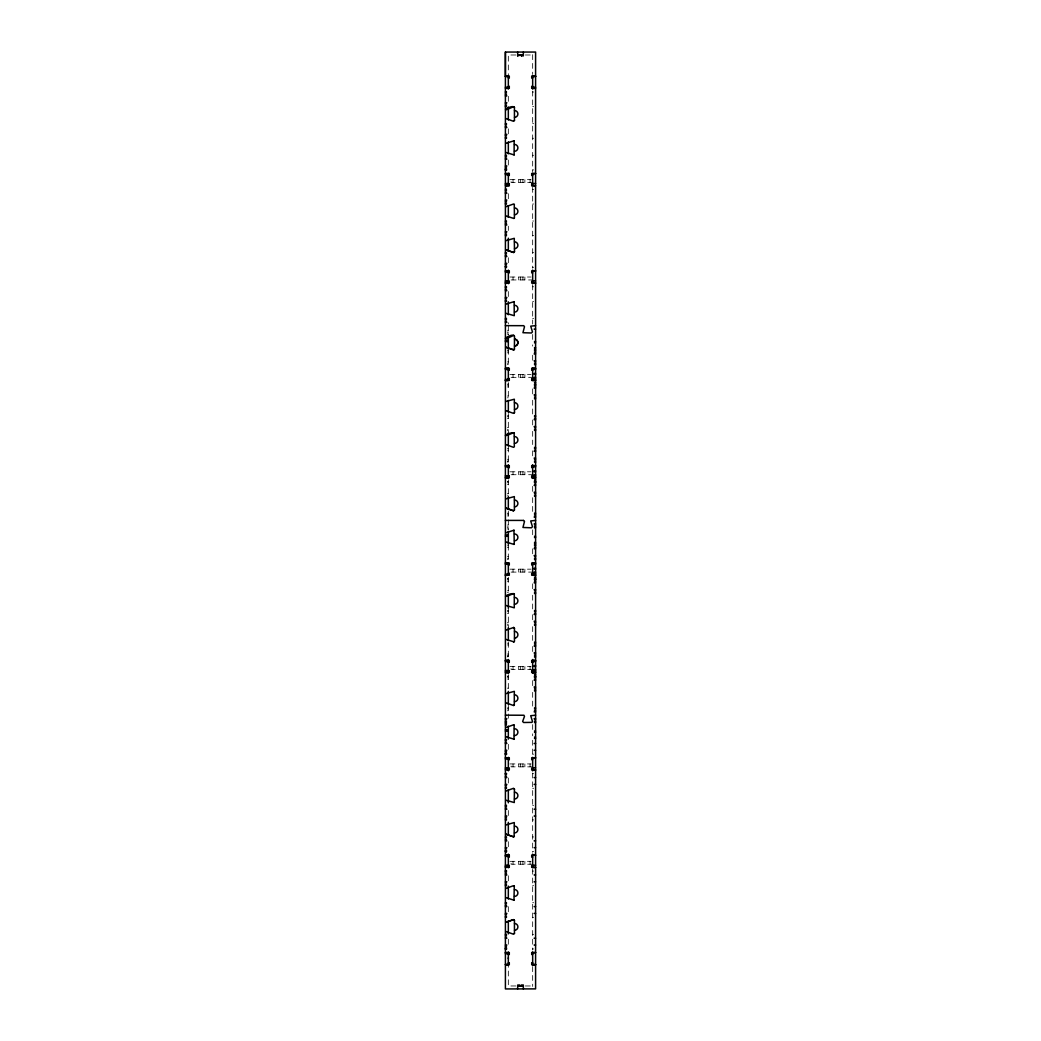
<?xml version="1.0" encoding="UTF-8"?>
<svg xmlns="http://www.w3.org/2000/svg" width="1041" height="1041" viewBox="0 0 1041 1041"><rect width="100%" height="100%" fill="white"/><g stroke="black" fill="none" stroke-linecap="round" stroke-linejoin="round"><path stroke-width="0.75" stroke-dasharray="5 3.75" d="M515.881 54.991L508.333 54.991L508.333 74.64M525.289 54.991L532.667 54.991M532.667 92.011L533.643 92.011M532.667 106.624L533.643 106.624M532.667 123.645L533.643 123.645M532.667 138.258L533.643 138.258M532.667 155.278L533.643 155.278M532.667 169.891L533.643 169.891M509.947 179.651L531.053 179.651M532.667 182.565L511.092 182.565L511.092 179.651M532.667 189.397L533.643 189.397M532.667 204.01L533.643 204.01M532.667 221.03L533.643 221.03M532.667 235.643L533.643 235.643M532.667 252.664L533.643 252.664M532.667 267.277L533.643 267.277M509.947 277.023L531.053 277.023M511.092 279.951L532.667 279.951M532.667 286.782L533.643 286.782M532.667 301.383L533.643 301.383M532.667 318.416L533.643 318.416M507.409 330.283L508.333 330.283M507.409 332.053L508.333 332.053M507.357 333.016L508.333 333.016M507.409 334.2L508.333 334.2M507.357 350.049L508.333 350.049M507.409 351.025L508.333 351.025M507.409 352.795L508.333 352.834M507.409 361.917L508.333 361.917M507.409 363.686L508.333 363.686M507.357 364.649L508.333 364.649M509.947 374.409L531.053 374.409M511.092 377.336L532.667 377.336M507.357 384.168L508.333 383.973M507.409 385.131L508.333 385.131M507.409 386.953L508.333 386.901M507.409 396.022L508.333 396.022M507.409 397.792L508.333 397.792M507.357 415.801L508.333 415.801M507.409 416.764L508.333 416.764M507.409 418.573L508.333 418.573M507.409 427.656L508.333 427.656M507.409 429.426L508.333 429.426M507.357 430.401L508.333 430.401M507.409 448.398L508.333 448.398M507.409 450.167L508.333 450.167M507.409 459.289L508.333 459.289M507.409 461.059L508.333 461.059M507.409 461.306L508.333 461.306M507.357 462.035L508.333 462.035M509.947 471.794L531.053 471.794M511.092 474.709L532.667 474.709M507.409 481.358L508.333 481.358M507.357 481.541L508.333 481.541M507.409 482.517L508.333 482.517M507.409 484.286L508.333 484.286M507.409 493.408L508.333 493.408M507.409 495.178L508.333 495.178M507.357 513.174L508.333 513.174M507.409 514.15L508.333 514.15M507.409 515.92L508.333 515.959M507.409 525.041L508.333 525.041M507.409 526.811L508.333 526.811M507.357 527.787L508.333 527.787M507.409 528.958L508.333 528.958M507.409 545.783L508.333 545.783M507.409 547.553L508.333 547.592M507.409 556.675L508.333 556.675M507.409 558.444L508.333 558.444M507.357 559.42L508.333 559.42M509.947 569.167L531.053 569.167M511.092 572.095L532.667 572.095M507.409 578.744L508.333 578.744M507.357 578.926L508.333 578.926M507.409 579.902L508.333 579.902M507.409 581.711L508.333 581.672M507.409 590.794L508.333 590.794M507.409 592.563L508.333 592.563M507.357 610.56L508.333 610.56M507.409 611.535L508.333 611.535M507.409 613.305L508.333 613.344M507.409 622.427L508.333 622.427M507.409 624.197L508.333 624.197M507.357 625.173L508.333 625.173M507.409 643.169L508.333 643.169M507.409 644.939L508.333 644.978M507.409 654.06L508.333 654.06M507.409 655.83L508.333 655.83M507.409 656.064L508.333 656.064M507.357 656.806L508.333 656.806M509.947 666.552L531.053 666.552M532.667 669.48L511.092 669.48L511.092 666.552M507.409 676.116L508.333 676.116M507.357 676.312L508.333 676.312M507.409 677.288L508.333 677.288M507.409 679.057L508.333 679.057M507.409 688.179L508.333 688.179M507.357 707.945L508.333 707.945M507.409 708.921L508.333 708.921M507.409 710.73L508.333 710.73M532.667 754.178L533.643 754.178M509.947 763.938L531.053 763.938M532.667 766.853L511.092 766.853L511.092 763.938M532.667 773.697L533.643 773.697M532.667 788.297L533.643 788.297M532.667 805.331L533.643 805.331M532.667 819.931L533.643 819.931M532.667 836.951L533.643 836.951M532.667 851.564L533.643 851.564M509.947 861.323L531.053 861.323M532.667 864.238L511.092 864.238L511.092 861.323M532.667 871.07L533.643 871.07M532.667 885.683L533.643 885.683M532.667 902.703L533.643 902.703M532.667 917.316L533.643 917.316M532.667 934.337L533.643 934.337M532.667 948.95L533.643 948.95M515.881 985.97L508.333 985.97L508.333 966.334M525.289 985.97L532.667 985.97M532.667 54.653L532.667 74.327M532.667 91.114L532.667 171.713M532.667 187.38L532.667 268.175M532.667 284.935L532.667 324.011M532.667 334.473L532.667 339.418M532.667 344.896L532.667 346.106M532.667 355.215L532.667 360.329M532.667 388.905L532.667 394.448M532.667 400.225L532.667 414.344M532.667 419.952L532.667 425.652M532.667 431.338L532.667 444.559M532.667 450.844L532.667 457.35M532.667 486.368L532.667 491.833M532.667 497.663L532.667 512.159M532.667 529.843L532.667 534.736M532.667 548.802L532.667 555.022M532.667 583.819L532.667 588.699M532.667 595.205L532.667 609.102M532.667 614.724L532.667 621.23M532.667 626.617L532.667 640.749M532.667 646.513L532.667 652.134M532.667 680.632L532.667 685.98M532.667 692.369L532.667 706.943M532.667 724.601L532.667 729.455M532.667 733.827L532.667 735.792M532.667 740.242L532.667 756.013M532.667 773.034L532.667 852.228M532.667 869.235L532.667 949.978M532.667 966.686L532.667 986.439M530.077 179.651L530.077 182.565M530.077 666.552L530.077 669.48M530.077 763.938L530.077 766.853M530.077 861.323L530.077 864.238M524.872 179.651L524.872 182.565M524.872 277.023L524.872 279.951M524.872 374.409L524.872 377.336M524.872 471.794L524.872 474.709M524.872 569.167L524.872 572.095M524.872 666.552L524.872 669.48M524.872 763.938L524.872 766.853M524.872 861.323L524.872 864.238M522.92 179.651L522.92 182.565M522.92 277.023L522.92 279.951M522.92 374.409L522.92 377.336M522.92 471.794L522.92 474.709M522.92 569.167L522.92 572.095M522.92 666.552L522.92 669.48M522.92 763.938L522.92 766.853M522.92 861.323L522.92 864.238M520.656 179.651L520.656 182.565M520.656 277.023L520.656 279.951M520.656 374.409L520.656 377.336M520.656 471.794L520.656 474.709M520.656 569.167L520.656 572.095M520.656 666.552L520.656 669.48M520.656 763.938L520.656 766.853M520.656 861.323L520.656 864.238M518.717 179.651L518.717 182.565M518.717 277.023L518.717 279.951M518.717 374.409L518.717 377.336M518.717 471.794L518.717 474.709M518.717 569.167L518.717 572.095M518.717 666.552L518.717 669.48M518.717 763.938L518.717 766.853M518.717 861.323L518.717 864.238M513.031 179.651L513.031 182.565M513.031 277.023L513.031 279.951M513.031 374.409L513.031 377.336M513.031 471.794L513.031 474.709M513.031 569.167L513.031 572.095M513.031 666.552L513.031 669.48M513.031 763.938L513.031 766.853M513.031 861.323L513.031 864.238M508.333 96.345L508.333 101.784M508.333 128.824L508.333 134.302M508.333 160.028L508.333 165.207M508.333 193.717L508.333 199.26M508.333 226.209L508.333 230.464M508.333 257.713L508.333 262.957M508.333 291.532L508.333 296.646M508.333 322.736L508.333 324.011M508.333 325.391L508.333 335.085M508.333 349.295L508.333 365.69M508.333 382.541L508.333 398.807M508.333 413.446L508.333 432.457M508.333 446.979L508.333 463.857M508.333 479.875L508.333 495.984M508.333 511.118L508.333 529.843M508.333 545.159L508.333 561.229M508.333 577.3L508.333 593.982M508.333 608.204L508.333 627.71M508.333 642.349L508.333 657.105M508.333 674.633L508.333 689.715M508.333 705.238L508.333 718.225M508.333 744.328L508.333 749.663M508.333 778.017L508.333 783.548M508.333 810.497L508.333 816.04M508.333 841.701L508.333 847.244M508.333 875.793L508.333 880.933M508.333 906.698L508.333 912.137M508.333 939.229L508.333 944.629"/><path stroke-width="1.5" d="M508.333 866.906L505.405 866.906M505.405 52.05L505.405 988.937L535.595 988.885L535.595 52.05L505.405 52.05L505.405 76.123L509.296 76.123L509.296 78.075L508.333 78.023M508.333 965.475L508.333 951.968M508.333 958.592L508.333 957.824M514.501 120.262L513.525 121.29L505.679 118.492M514.137 154.966L514.137 140.743M514.28 252.208L514.501 251.545M514.137 301.604L514.28 315.683L505.679 313.25M514.423 349.334L514.501 336.269C512.771 331.545 495.49 344.22 513.694 335.358M514.28 413.069L514.501 412.405M505.679 444.533L513.525 447.331L514.332 446.836L514.137 432.887M514.423 510.194L514.332 496.596L505.679 498.899M514.28 593.89L514.28 607.827L505.679 605.394M513.968 739.37L514.137 725.03M513.968 900.231L514.28 886.047M514.501 933.217L513.525 934.232L505.679 931.448M505.405 325.651L523.753 325.677L524.495 326.731L522.946 332.717L531.483 332.99L532.458 331.897L530.728 326.132L535.595 325.651M514.28 544.352L513.968 530.168M514.28 705.212L514.332 691.354L505.679 693.709M514.137 836.639L514.28 822.559L505.679 824.993M514.462 120.574L514.423 107.249M514.423 218.05L514.28 204.374M514.475 349.099L513.968 349.841M514.475 509.96L513.525 510.806L505.679 508.073M514.462 933.53L514.423 920.192M505.679 800.165L514.28 802.546L514.423 788.909M514.384 704.991L513.786 705.486M514.384 836.274L513.525 836.86L505.679 834.114L513.525 836.808M513.603 642.089L514.475 641.243L514.423 628.048M514.137 154.914L505.679 152.389M514.137 544.443L505.679 541.919M514.137 739.201L505.679 736.677M514.059 641.881L505.679 639.304M513.968 218.506L505.679 215.877M513.968 349.789L505.679 347.213M505.679 897.537L513.968 900.179M513.525 106.624C496.388 114.978 511.769 103.593 514.475 107.483M505.679 143.32L514.137 140.795M505.679 206.808L513.525 204.01L514.384 204.583M505.679 240.705L514.28 238.324L514.501 251.597M505.679 304.18L514.137 301.656M513.525 432.679C497.611 439.875 509.335 431.052 514.384 433.251M505.679 532.849L513.968 530.22M513.525 593.539C497.221 600.748 510.428 591.652 514.384 594.112M505.679 727.607L513.525 724.822L514.384 725.395M505.679 791.095L513.525 788.297L514.501 789.325M505.679 888.48L513.525 885.683L514.384 886.255M505.679 922.326L513.525 919.58L514.475 920.426M505.679 922.378L513.525 919.632M513.603 252.56L505.679 249.775L513.786 252.482M513.603 413.381L505.679 410.635M535.595 520.409L530.702 520.942L532.458 526.655L531.483 527.8L522.946 527.475L524.508 521.437L523.532 520.461M513.603 705.525L505.679 702.779M517.663 54.991L523.337 54.991M517.663 55.837L521.398 54.861L521.398 55.889M521.398 55.837L523.337 55.889L523.337 52.05M535.595 76.123L531.704 76.071L531.704 78.075L532.667 78.023M505.405 76.292L508.333 76.227M532.667 76.292L535.595 76.227M505.405 76.579L508.333 76.579M532.667 76.579L535.595 76.579M508.333 86.351L509.296 86.299L509.296 88.29L505.405 88.238L508.333 88.472M532.667 86.299L531.704 86.351L531.704 88.29L535.595 88.29L532.667 88.472M505.405 87.236L506.499 87.236M507.409 87.236L508.333 87.236M532.667 87.236L535.595 87.236M505.405 91.829L506.499 91.829M505.405 92.987L506.499 92.987M505.405 94.796L506.499 94.757M505.405 95.915L506.863 95.915M505.405 102.734L506.863 102.734M505.405 103.879L506.499 103.879M505.405 105.648L506.499 105.648M505.405 106.624L506.499 106.624M505.405 123.645L506.499 123.645M505.405 124.621L506.499 124.621M505.405 126.39L506.499 126.39M505.405 127.549L506.863 127.549M505.405 134.367L506.863 134.367M505.405 135.512L506.499 135.512M505.405 137.282L506.499 137.282M505.405 138.258L506.499 138.258M505.405 155.278L506.499 155.278M505.405 156.254L506.499 156.254M505.405 158.024L506.499 158.063M505.405 159.182L506.863 159.182M505.405 166L506.863 166M505.405 167.146L506.499 167.146M505.405 168.915L506.499 168.915M505.405 169.162L506.499 169.162M505.405 169.891L506.499 169.891M505.405 170.073L506.499 170.073M505.405 173.457L509.296 173.509M535.595 173.509L531.704 173.457L531.704 175.448M505.405 173.756L508.333 173.756M532.667 173.613L535.595 173.678M505.405 174.667L508.333 174.667M508.333 175.395L509.296 175.395M531.704 175.395L532.667 175.395M505.405 183.541L508.333 183.541M532.667 183.541L535.595 183.541M508.333 183.723L509.296 183.671L509.296 185.675M532.667 183.723L531.704 183.671L531.704 185.675M505.405 184.621L506.499 184.621M507.409 184.621L508.333 184.621M509.296 185.623L505.405 185.675L508.333 185.779L508.333 173.274M531.704 185.623L535.595 185.675L532.667 185.779L532.667 173.274M505.405 189.215L506.499 189.215M505.405 190.373L506.499 190.373M505.405 192.143L506.499 192.182M505.405 193.301L506.863 193.301M505.405 200.106L506.863 200.106M505.405 201.264L506.499 201.264M505.405 203.034L506.499 203.034M505.405 204.01L506.499 204.01M505.405 221.03L506.499 221.03M505.405 222.006L506.499 222.006M505.405 223.815L506.499 223.815M505.405 224.921L506.863 224.921M505.405 231.74L506.863 231.74M505.405 232.898L506.499 232.898M505.405 234.667L506.499 234.667M505.405 235.643L506.499 235.643M505.405 252.664L506.499 252.664M505.405 253.64L506.499 253.64M505.405 255.448L506.499 255.409M505.405 256.554L506.863 256.554M505.405 263.373L506.863 263.373M505.405 264.492L506.499 264.492M505.405 266.301L506.499 266.301M505.405 266.548L506.499 266.548M505.405 267.277L506.499 267.459M505.405 270.881L509.296 270.829L509.296 272.833L508.333 272.781M535.595 270.829L531.704 270.881L531.704 272.833L532.667 272.833M505.405 271.128L508.333 271.128M532.667 271.063L535.595 270.998M505.405 272.052L508.333 272.052M505.405 280.927L508.333 280.927M532.667 280.927L535.595 280.927M508.333 281.109L509.296 281.057L509.296 283.061L505.405 283.009M532.667 281.057L531.704 281.109L531.704 283.061L535.595 283.009M505.405 282.007L506.499 282.007M507.409 282.007L508.333 282.007M505.405 283.165L508.333 283.23M532.667 283.23L535.595 283.165M505.405 286.782L506.499 286.782M505.405 287.758L506.499 287.758M505.405 289.528L506.499 289.528M505.405 290.673L506.863 290.673M505.405 297.492L506.863 297.492M505.405 298.65L506.499 298.65M505.405 300.42L506.499 300.42M505.405 301.383L506.499 301.383M505.405 318.416L506.499 318.416M505.405 319.392L506.499 319.392M505.405 321.201L506.499 321.201M505.405 322.307L506.863 322.307M534.137 329.125L535.595 329.125M505.405 340.277L508.333 340.277M505.405 341.539L508.333 341.539M534.501 341.539L535.595 341.539M534.501 342.788L535.595 342.788M534.501 347.616L535.595 347.616M534.501 348.878L535.595 348.878M534.501 350.049L535.595 350.049M534.501 351.025L535.595 351.025M534.501 352.795L535.595 352.795M534.137 353.94L535.595 353.94M534.137 360.759L535.595 360.759M534.501 361.865L535.595 361.865M534.501 363.686L535.595 363.686M534.501 364.649L535.595 364.649M505.405 368.215L509.296 368.267L509.296 370.219L508.333 370.167M535.595 368.267L531.704 368.215L531.704 370.219L532.667 370.167M505.405 368.514L508.333 368.514M532.667 368.514L535.595 368.514M505.405 369.438L508.333 369.438M532.667 369.438L533.591 369.438M534.501 369.438L535.595 369.438M534.137 373.433L535.595 373.433M534.137 374.409L535.595 374.409M534.137 377.336L535.595 377.336M534.137 378.299L535.595 378.299M508.333 378.495L509.296 378.443L509.296 380.433L505.405 380.433M532.667 378.495L531.704 378.443L531.704 380.433L535.595 380.303M505.405 379.379L506.499 379.379M507.409 379.379L508.333 379.379M532.667 379.379L535.595 379.379M505.405 380.551L508.333 380.551L508.333 367.954M535.595 380.616L532.667 380.551L532.667 367.954M534.501 382.554L535.595 382.554M534.501 384.168L535.595 383.973M534.501 384.897L535.595 384.897M534.501 385.131L535.595 385.131M534.501 386.901L535.595 386.901M534.137 388.059L535.595 388.059M534.137 394.877L535.595 394.877M534.501 395.983L535.595 395.983M534.501 397.792L535.595 397.792M534.501 398.768L535.595 398.768M534.501 415.801L535.595 415.801M534.501 416.764L535.595 416.764M534.501 418.534L535.595 418.586M534.137 419.692L535.595 419.692M534.137 426.511L535.595 426.511M534.501 427.656L535.595 427.656M534.501 429.426L535.595 429.426M534.501 430.401L535.595 430.401M534.501 447.435L535.595 447.435M534.501 448.398L535.595 448.398M534.501 450.206L535.595 450.206M534.137 451.326L535.595 451.326M534.137 458.144L535.595 458.144M534.501 459.289L535.595 459.289M534.501 461.059L535.595 461.059M534.501 462.035L535.595 462.23M505.405 465.652L509.296 465.6L509.296 467.591M535.595 465.652L531.704 465.6L531.704 467.591L532.667 467.552M505.405 465.9L508.333 465.9M532.667 465.756L535.595 465.9M505.405 466.81L508.333 466.81M532.667 466.81L533.591 466.81M534.501 466.81L535.595 466.81M508.333 467.591L509.296 467.552M534.137 470.818L535.595 470.818M534.137 471.794L535.595 471.794M534.137 474.709L535.595 474.709M505.405 475.685L509.296 475.867M535.595 475.685L531.704 475.828L531.704 477.819L535.595 477.689M505.405 476.765L506.499 476.765M507.409 476.765L508.333 476.765M532.667 476.765L535.595 476.765M505.405 477.767L509.296 477.819L509.296 475.828M505.405 477.949L508.333 477.871M532.667 478.001L535.595 478.001M534.501 479.94L535.595 479.94M534.501 481.358L535.595 481.358M534.501 481.541L535.595 481.541M534.501 482.269L535.595 482.269M534.501 482.517L535.595 482.517M534.501 484.286L535.595 484.286M534.137 485.444L535.595 485.444M534.137 492.263L535.595 492.263M534.501 493.369L535.595 493.369M534.501 495.178L535.595 495.178M534.501 496.154L535.595 496.154M534.501 513.174L535.595 513.174M534.501 514.15L535.595 514.15M534.501 515.959L535.595 515.959M534.137 517.078L535.595 517.078M505.405 520.409L523.532 520.409M534.137 523.896L535.595 523.896M534.501 525.002L535.595 525.041M534.501 526.811L535.595 526.811M534.501 527.787L535.595 527.787M505.405 535.048L508.333 535.048M505.405 536.297L508.333 536.297M534.501 536.297L535.595 536.297M534.501 537.546L535.595 537.546M534.501 542.387L535.595 542.387M534.501 543.636L535.595 543.636M534.501 544.807L535.595 544.807M534.501 545.783L535.595 545.783M534.501 547.553L535.595 547.553M534.137 548.711L535.595 548.711M534.137 555.53L535.595 555.53M534.501 556.636L535.595 556.675M534.501 558.444L535.595 558.444M534.501 559.603L535.595 559.603M505.405 562.986L509.296 562.986L509.296 564.977L508.333 564.925M535.595 562.986L531.704 563.025L531.704 564.977L532.667 564.925M505.405 563.129L508.333 563.285M532.667 563.142L535.595 563.285M505.405 564.196L508.333 564.196M532.667 564.196L533.591 564.196M534.501 564.196L535.595 564.196M534.137 568.204L535.595 568.204M534.137 569.167L535.595 569.167M534.137 572.095L535.595 572.095M508.333 573.253L509.296 573.253L509.296 575.205L505.405 575.153M532.667 573.201L531.704 573.253L531.704 575.205L535.595 575.061M534.137 573.07L535.595 573.07M505.405 574.151L506.499 574.151M507.409 574.151L508.333 574.151M532.667 574.151L535.595 574.151M505.405 575.296L508.333 575.296L508.333 562.687M535.595 575.387L532.667 575.322L532.667 562.608M534.501 577.339L535.595 577.339M534.501 578.744L535.595 578.744M534.501 578.926L535.595 578.926M534.501 579.655L535.595 579.655M534.501 579.902L535.595 579.902M534.501 581.672L535.595 581.672M534.137 582.817L535.595 582.817M534.137 589.635L535.595 589.635M534.501 590.794L535.595 590.794M534.501 592.563L535.595 592.563M534.501 593.539L535.595 593.539M534.501 610.56L535.595 610.56M534.501 611.535L535.595 611.535M534.501 613.344L535.595 613.344M534.137 614.45L535.595 614.45M534.137 621.269L535.595 621.269M534.501 622.427L535.595 622.388M534.501 624.197L535.595 624.197M534.501 625.173L535.595 625.173M534.501 642.193L535.595 642.193M534.501 643.169L535.595 643.169M534.501 644.939L535.595 644.978M534.137 646.084L535.595 646.084M534.137 652.902L535.595 652.902M534.501 654.021L535.595 654.06M534.501 655.83L535.595 655.83M534.501 656.988L535.595 656.988M505.405 660.358L509.296 660.41L509.296 662.362L508.333 662.362M535.595 660.358L531.704 660.41L531.704 662.362L532.667 662.31M505.405 660.514L508.333 660.658M532.667 660.658L535.595 660.658M505.405 661.582L508.333 661.582M532.667 661.582L533.591 661.582M534.501 661.582L535.595 661.582M534.137 665.576L535.595 665.576M534.137 666.552L535.595 666.552M534.137 669.48L535.595 669.48M505.405 670.456L509.296 670.638L509.296 672.577L505.405 672.538L508.333 672.694M535.595 670.456L531.704 670.638L531.704 672.577L535.595 672.447M505.405 671.536L506.499 671.536M507.409 671.536L508.333 671.536M532.667 671.536L535.595 671.536M532.667 672.772L535.595 672.772M534.501 674.711L535.595 674.711M534.501 676.116L535.595 676.116M534.501 676.312L535.595 676.312M534.501 677.04L535.595 677.04M534.501 677.288L535.595 677.288M534.501 679.057L535.595 679.057M534.137 680.202L535.595 680.202M534.137 687.021L535.595 687.021M534.501 688.127L535.595 688.127M534.501 689.949L535.595 689.949M534.501 690.912L535.595 690.912M534.501 707.945L535.595 707.945M534.501 708.921L535.595 708.921M534.501 710.691L535.595 710.73M534.137 711.836L535.595 711.836M505.405 715.167L523.922 715.245L524.482 716.377L522.647 721.478L523.61 722.506L531.977 722.376L532.445 721.361L530.702 715.701L535.595 715.219M505.405 718.654L506.863 718.654M534.137 718.654L535.595 718.654M505.405 719.812L506.499 719.812M534.501 719.76L535.595 719.76M505.405 721.582L506.499 721.582M534.501 721.582L535.595 721.582M505.405 722.545L506.499 722.545M534.501 722.545L535.595 722.545M505.405 723.716L506.499 723.716M505.405 724.978L506.499 724.978M505.405 729.806L508.333 729.806M505.405 731.068L508.333 731.068M534.501 731.068L535.595 731.068M534.501 732.317L535.595 732.317M534.501 737.145L535.595 737.145M534.501 738.407L535.595 738.407M505.405 739.578L506.499 739.578M505.405 740.554L506.499 740.554M505.405 742.363L506.499 742.324M505.405 743.469L506.863 743.469M534.137 743.469L535.595 743.469M505.405 750.288L506.863 750.288M534.137 750.288L535.595 750.288M505.405 751.446L506.499 751.446M505.405 753.203L506.499 753.203M505.405 753.45L506.499 753.45M505.405 754.178L506.499 754.178M505.405 754.374L506.499 754.374M505.405 757.744L509.296 757.744L509.296 759.735L508.333 759.735M535.595 757.744L531.704 757.796L531.704 759.735L532.667 759.696M505.405 758.043L508.333 758.043M532.667 757.913L535.595 757.978M505.405 758.967L508.333 758.967M505.405 767.829L509.296 767.972L509.296 769.963L505.405 769.911M535.595 767.829L531.704 767.972L531.704 769.963L535.595 769.911M505.405 768.909L506.499 768.909M507.409 768.909L508.333 768.909M532.667 770.145L535.595 770.08M505.405 773.502L506.499 773.502M505.405 773.697L506.499 773.697M505.405 774.66L506.499 774.66M505.405 776.43L506.499 776.469M505.405 777.588L506.863 777.588M534.137 777.588L535.595 777.588M505.405 784.407L506.863 784.407M534.137 784.407L535.595 784.407M505.405 785.552L506.499 785.552M505.405 787.321L506.499 787.321M505.405 788.297L506.499 788.297M505.405 805.331L506.499 805.331M505.405 806.294L506.499 806.294M505.405 808.063L506.499 808.063M505.405 809.221L506.863 809.221M534.137 809.221L535.595 809.221M505.405 816.04L506.863 816.04M534.137 816.04L535.595 816.04M505.405 817.185L506.499 817.185M505.405 818.955L506.499 818.955M505.405 819.931L506.499 819.931M505.405 836.951L506.499 836.951M505.405 837.927L506.499 837.927M505.405 839.736L506.499 839.736M505.405 840.855L506.863 840.855M534.137 840.855L535.595 840.855M505.405 847.673L506.863 847.673M534.137 847.673L535.595 847.673M505.405 848.818L506.499 848.818M505.405 850.588L506.499 850.588M505.405 850.835L506.499 850.835M505.405 851.564L506.499 851.564M505.405 851.759L506.499 851.759M505.405 855.129L509.296 855.168M535.595 855.129L531.704 855.129L531.704 857.12L532.667 857.12M505.405 855.429L506.499 855.429M507.409 855.429L508.333 855.429M532.667 855.364L535.595 855.299M505.405 856.34L508.333 856.34M508.333 857.12L509.296 857.12L509.296 855.129M505.405 865.214L509.296 865.344L509.296 867.348L505.405 867.296M535.595 865.214L531.704 865.396L531.704 867.348L535.595 867.348M505.405 866.294L506.499 866.294M507.409 866.294L508.333 866.294M532.667 867.465L535.595 867.53M505.405 870.888L506.499 870.888M505.405 871.07L506.499 871.07M505.405 872.046L506.499 872.046M505.405 873.854L506.499 873.854M505.405 874.974L506.863 874.974M534.137 874.974L535.595 874.974M505.405 881.779L506.863 881.779M534.137 881.779L535.595 881.779M505.405 882.937L506.499 882.937M505.405 884.707L506.499 884.707M505.405 885.683L506.499 885.683M505.405 902.703L506.499 902.703M505.405 903.679L506.499 903.679M505.405 905.449L506.499 905.449M505.405 906.607L506.863 906.607M534.137 906.607L535.595 906.607M505.405 913.412L506.863 913.412M534.137 913.412L535.595 913.412M505.405 914.571L506.499 914.571M505.405 916.34L506.499 916.34M505.405 917.316L506.499 917.316M505.405 934.337L506.499 934.337M505.405 935.312L506.499 935.312M505.405 937.082L506.499 937.121M505.405 938.24L506.863 938.24M534.137 938.24L535.595 938.24M505.405 945.046L506.863 945.046M534.137 945.046L535.595 945.046M505.405 946.204L506.499 946.204M505.405 947.974L506.499 947.974M505.405 948.221L506.499 948.221M505.405 948.95L506.499 948.95M505.405 949.132L506.499 949.132M505.405 952.502L509.296 952.554L509.296 954.506L508.333 954.506M535.595 952.502L531.704 952.502L531.704 954.506L532.667 954.506M505.405 952.801L506.499 952.801M507.409 952.801L508.333 952.801M532.667 952.749L535.595 952.671M505.405 953.725L508.333 953.725M508.333 962.73L509.296 962.73L509.296 964.721L505.405 964.682L508.333 964.747M532.667 962.73L531.704 962.73L531.704 964.721L535.595 964.721M505.405 964.382L508.333 964.382M532.667 964.382L535.595 964.382M532.667 964.851L535.595 964.916M517.663 985.97L523.337 985.97M519.94 986.009L519.602 984.981L517.663 985.033L517.663 988.937M521.06 986.009L521.398 984.981L523.337 984.981L523.337 988.937M513.603 627.437L514.501 628.465M513.786 627.476L505.679 630.182M505.679 347.16L513.525 349.945M505.679 508.021L513.525 510.806M514.501 412.457L514.332 399.21L505.679 401.514M532.667 75.446L532.667 88.992M532.667 270.087L532.667 283.712M532.667 464.78L532.667 478.392M532.667 659.5L532.667 673.033M532.667 757.327L532.667 770.887M532.667 854.14L532.667 867.687M532.667 951.968L532.667 965.528M517.663 52.05L517.663 55.889M509.296 173.457L509.296 175.448M508.333 75.446L508.333 88.992M508.333 107.067L508.333 119.975M508.333 141.927L508.333 153.821M508.333 205.663L508.333 217.361M508.333 238.194L508.333 251.206M508.333 270.087L508.333 283.712M508.333 301.838L508.333 314.746M508.333 336.659L508.333 347.993M508.333 400.434L508.333 412.119M508.333 432.965L508.333 445.964M508.333 464.78L508.333 478.392M508.333 496.596L508.333 509.504M508.333 531.417L508.333 544.365M508.333 595.192L508.333 608.204M508.333 627.71L508.333 640.722M508.333 659.487L508.333 673.059M508.333 691.367L508.333 704.276M508.333 726.176L508.333 739.136M508.333 757.327L508.333 770.834M508.333 789.794L508.333 802.806M508.333 822.325L508.333 835.337M508.333 854.101L508.333 867.726M508.333 886.125L508.333 899.034M508.333 920.986L508.333 933.894M514.501 207.927A3.409 3.409 0 0 1 517.898 211.336A3.409 3.409 0 0 1 514.501 214.745M514.501 144.452A3.409 3.409 0 0 1 517.898 147.861A3.409 3.409 0 0 1 514.501 151.27M514.501 110.554A3.409 3.409 0 0 1 517.898 113.963A3.409 3.409 0 0 1 514.501 117.36M514.501 305.286A3.409 3.409 0 0 1 517.898 308.696A3.409 3.409 0 0 1 514.501 312.105M514.501 241.837A3.409 3.409 0 0 1 517.898 245.234A3.409 3.409 0 0 1 514.501 248.643M514.501 500.044A3.409 3.409 0 0 1 517.898 503.454A3.409 3.409 0 0 1 514.501 506.863M514.501 436.569A3.409 3.409 0 0 1 517.898 439.979A3.409 3.409 0 0 1 514.501 443.388M514.501 402.672A3.409 3.409 0 0 1 517.898 406.081A3.409 3.409 0 0 1 514.501 409.49M514.501 694.815A3.409 3.409 0 0 1 517.898 698.225A3.409 3.409 0 0 1 514.501 701.634M514.501 631.327A3.409 3.409 0 0 1 517.898 634.737A3.409 3.409 0 0 1 514.501 638.146M514.501 597.43A3.409 3.409 0 0 1 517.898 600.839A3.409 3.409 0 0 1 514.501 604.248M514.501 533.981A3.409 3.409 0 0 1 517.898 537.39A3.409 3.409 0 0 1 514.501 540.786M514.501 923.471A3.409 3.409 0 0 1 517.898 926.88A3.409 3.409 0 0 1 514.501 930.29M514.501 889.574A3.409 3.409 0 0 1 517.898 892.983A3.409 3.409 0 0 1 514.501 896.392M514.501 826.099A3.409 3.409 0 0 1 517.898 829.508A3.409 3.409 0 0 1 514.501 832.917M514.501 792.188A3.409 3.409 0 0 1 517.898 795.597A3.409 3.409 0 0 1 514.501 799.007M514.501 728.739A3.409 3.409 0 0 1 517.898 732.148A3.409 3.409 0 0 1 514.501 735.558M517.898 342.593A3.409 3.409 0 0 0 514.501 339.184A3.409 3.409 0 0 1 517.898 342.619A3.409 3.409 0 0 1 514.501 346.028A3.409 3.409 0 0 0 517.898 342.593"/></g></svg>
